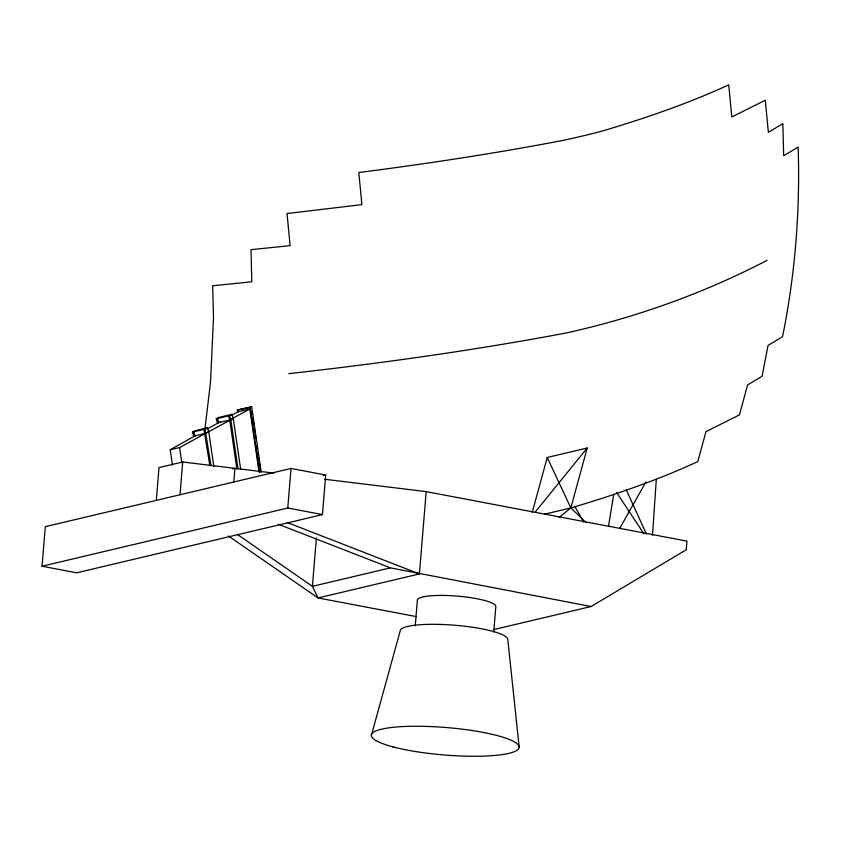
<?xml version="1.0" encoding="UTF-8"?>
<svg xmlns="http://www.w3.org/2000/svg" width="841" height="841" viewBox="0 0 841 841"><rect width="100%" height="100%" fill="white"/><g stroke="black" fill="none" stroke-linecap="round" stroke-linejoin="round"><path stroke-width="1.26" d="M652.5 535.37L656.295 479.528M42.05 566.235L45.298 526.676L291.018 468.448L325.688 475.028L322.439 514.597L76.72 572.816L42.05 566.235L287.769 508.017L322.439 514.597M156.31 500.374L159.002 467.607L182.707 461.982L273.945 473.094M180.006 494.76L182.707 461.982M233.777 482.208L234.912 468.342L232.379 468.942M287.769 508.017L291.018 468.448M316.374 538.156L312.421 586.335L318.035 597.951L416.148 616.569M415.265 625.778L417.357 600.285A39.369 7.306 4.7 0 1 456.463 596.038A39.369 7.306 4.7 0 1 495.833 606.466L493.741 631.959M228.531 536.032L318.035 597.951L419.417 573.93L426.187 491.617L324.7 479.265M205.057 427.932L210.555 381.698L213.498 317.909L212.689 285.793L251.806 281.777L250.996 249.672L290.113 245.656L287.033 213.54L361.893 204.626L358.813 172.51A2531.515 470.014 4.7 0 0 561.83 140.636A1022.74 189.887 4.7 0 0 601.809 131.164A2531.515 470.014 4.7 0 0 728.748 84.857L731.828 116.973L765.299 100.216L768.38 132.331L782.855 123.638L783.665 155.753L798.141 147.07C800.243 210.565 795.176 274.45 782.55 336.726L768.075 345.409L762.093 376.242L747.617 384.926L739.428 414.907L705.946 431.664L697.767 461.646A2531.515 470.014 4.7 0 1 570.839 507.953L544.6 514.177M608.516 526.256L613.772 494.024M532.216 512.432L547.228 457.472L587.207 448.001L570.839 507.953L559.076 517.425M371.365 735.433L400.169 631.002A53.982 10.018 4.7 0 1 453.804 625.168A53.982 10.018 4.7 0 1 507.785 639.475L519.16 747.071M619.554 528.695L645.941 481.904M534.887 512.474L587.207 448.001M493.53 629.636L591.107 606.519L686.245 549.762L686.96 541.11L426.187 491.617M206.234 433.21L193.693 436.227L192.494 432.116L194.944 430.75L207.58 427.754L208.778 431.853L213.845 466.555M233.241 418.408L230.812 419.743L217.441 422.918L216.242 418.818L218.597 417.493L232.053 414.308L233.241 418.408L240.673 469.31M172.458 464.989L170.229 449.746L194.933 435.901L193.745 431.801L192.494 432.116M207.475 428.878L220.247 421.719M231.286 415.538L238.108 411.712L249.819 408.936L259.017 471.948M193.745 431.801L205.046 429.141L207.58 427.754M216.242 418.818L229.614 415.643L232.053 414.308M170.229 449.746L179.596 447.528L230.812 419.743L237.898 468.3M230.529 419.533L249.819 408.936M767.055 260.342C703.885 293.225 636.153 317.446 566.666 332.889C474.639 350.276 381.835 363.217 288.778 373.677M237.73 412.574L237.351 410.019L251.68 406.823L261.225 472.179M251.68 406.823L237.351 410.019M323.144 475.638L325.688 475.028M591.107 606.519L390.413 567.854L312.421 586.335L237.414 534.456M217.43 422.886L218.681 422.592L217.493 418.492M193.682 436.185L194.933 435.901M207.685 432.095L208.778 431.853M287.275 522.524L419.417 573.93M278.266 524.227L390.413 567.854M585.914 522.398L570.839 507.953L547.228 457.472M616.621 492.532L643.901 533.804M574.708 506.208L583.665 522.072M626.114 489.536L646.435 534.035M229.614 415.643L230.812 419.743M228.521 415.875L229.719 419.985L236.91 469.215M205.046 429.141L210.954 465.525M203.953 429.383L209.872 465.777M251.827 411.323L252.205 413.898M252.763 417.756L253.141 420.321M253.519 422.897L253.898 425.472M254.455 429.33L254.834 431.896M255.212 434.471L255.769 438.329M256.894 446.045L257.272 448.621M257.84 452.479L258.219 455.044M258.586 457.62L258.965 460.195M259.533 464.053L259.901 466.618M260.279 469.194L260.657 471.769M250.05 407.002L259.596 472.369M179.596 447.528L181.814 462.771M393.178 746.924A74.134 13.761 4.7 0 0 516.7 750.456A74.134 13.761 4.7 0 0 425.903 726.393A74.134 13.761 4.7 0 0 393.178 746.924"/></g></svg>
